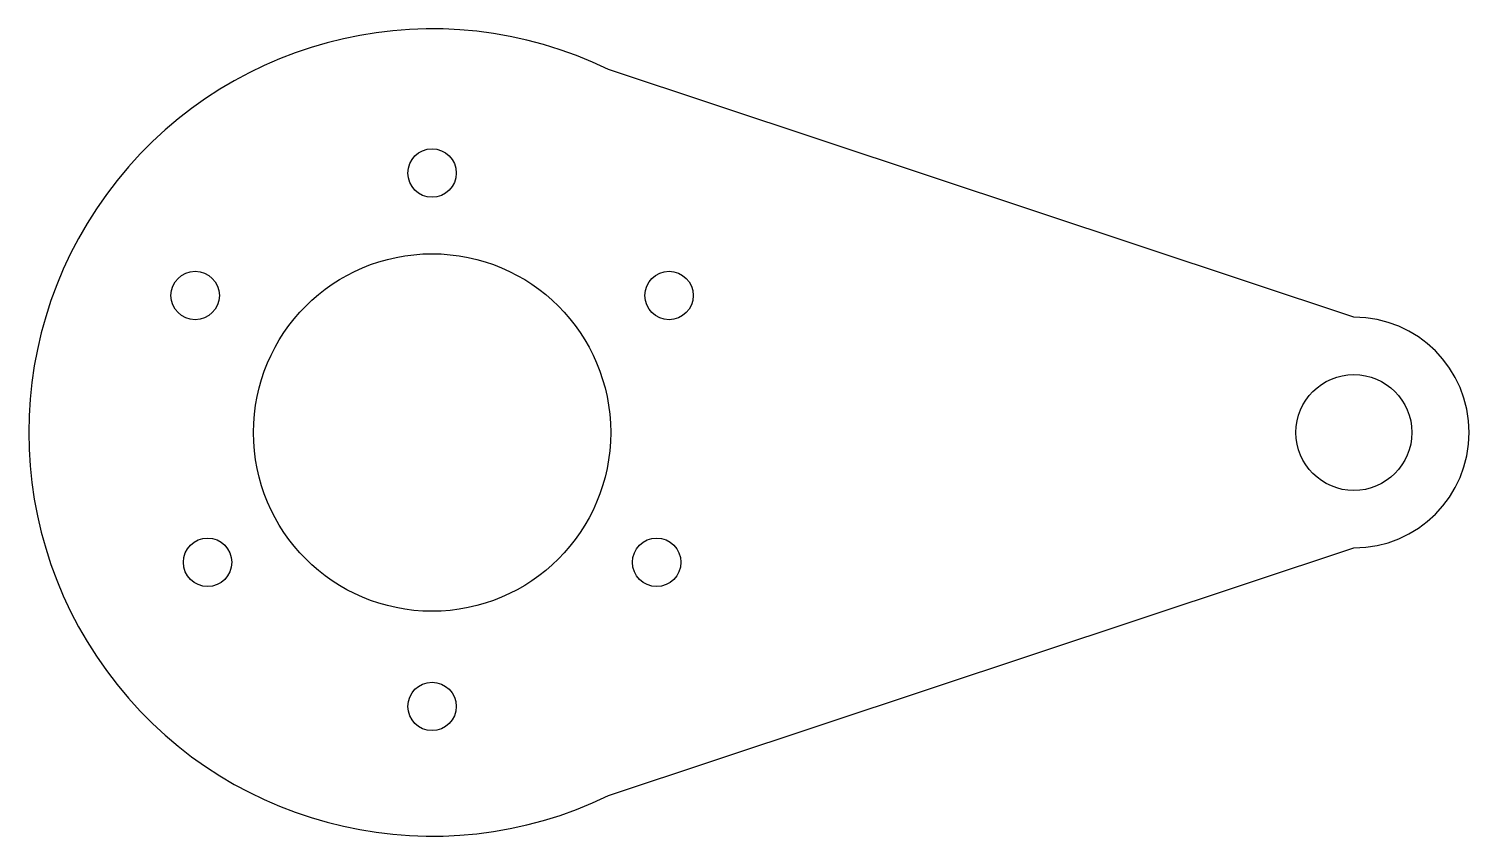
# Model space of a CAD drawing. Header units: millimetres. Extents: x -32 to 93, y -41 to 29.
import ezdxf

# ---------------------------------------------------------------- set-up
doc = ezdxf.new("R2010")
doc.units = ezdxf.units.MM

msp = doc.modelspace()

# ---------------------------------------------------------------- linework, layer by layer
at = {"color": 7, "linetype": 'Continuous', "lineweight": 25}
for p, q in [((82.57, 4.47), (17.89, 25.95)), ((17.89, -37), (82.57, -15.53))]:
    msp.add_line(p, q, dxfattribs=at)
for centre, radius in [((2.57, 16.97), 2.1), ((2.57, -5.53), 15.5), ((-17.99, 6.35), 2.1), ((23.14, 6.35), 2.1), ((82.57, -5.53), 5.03), ((-16.91, -16.78), 2.1), ((22.06, -16.78), 2.1), ((2.57, -29.28), 2.1)]:
    msp.add_circle(centre, radius, dxfattribs=at)
for centre, radius, start, end in [((2.57, -5.53), 35, 64.0555, 295.9445), ((82.57, -5.53), 10, 270, 90)]:
    msp.add_arc(centre, radius, start, end, dxfattribs=at)

doc.saveas('drawing.dxf')
